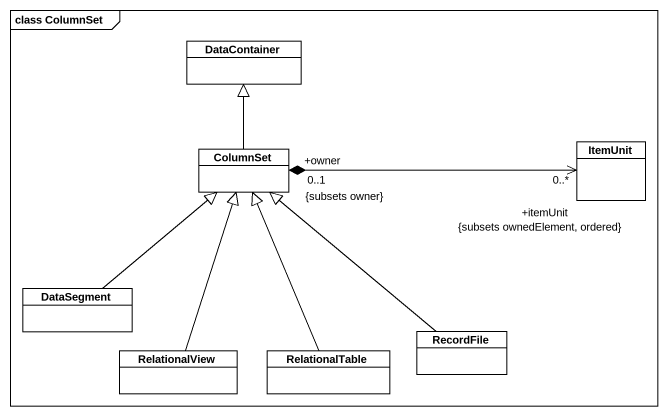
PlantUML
@startuml
mainframe class ColumnSet
hide circle
hide empty members
class DataContainer
class ColumnSet
class ItemUnit
class DataSegment
class RecordFile
class RelationalView
class RelationalTable
ColumnSet -up-|> DataContainer
ColumnSet "+owner\n0..1\n{subsets owner}" *-right-> "+itemUnit\n0..*\n{subsets ownedElement, ordered}" ItemUnit
DataSegment -up-|> ColumnSet
RecordFile -up-|> ColumnSet
RelationalView -up-|> ColumnSet
RelationalTable -up-|> ColumnSet
@enduml
